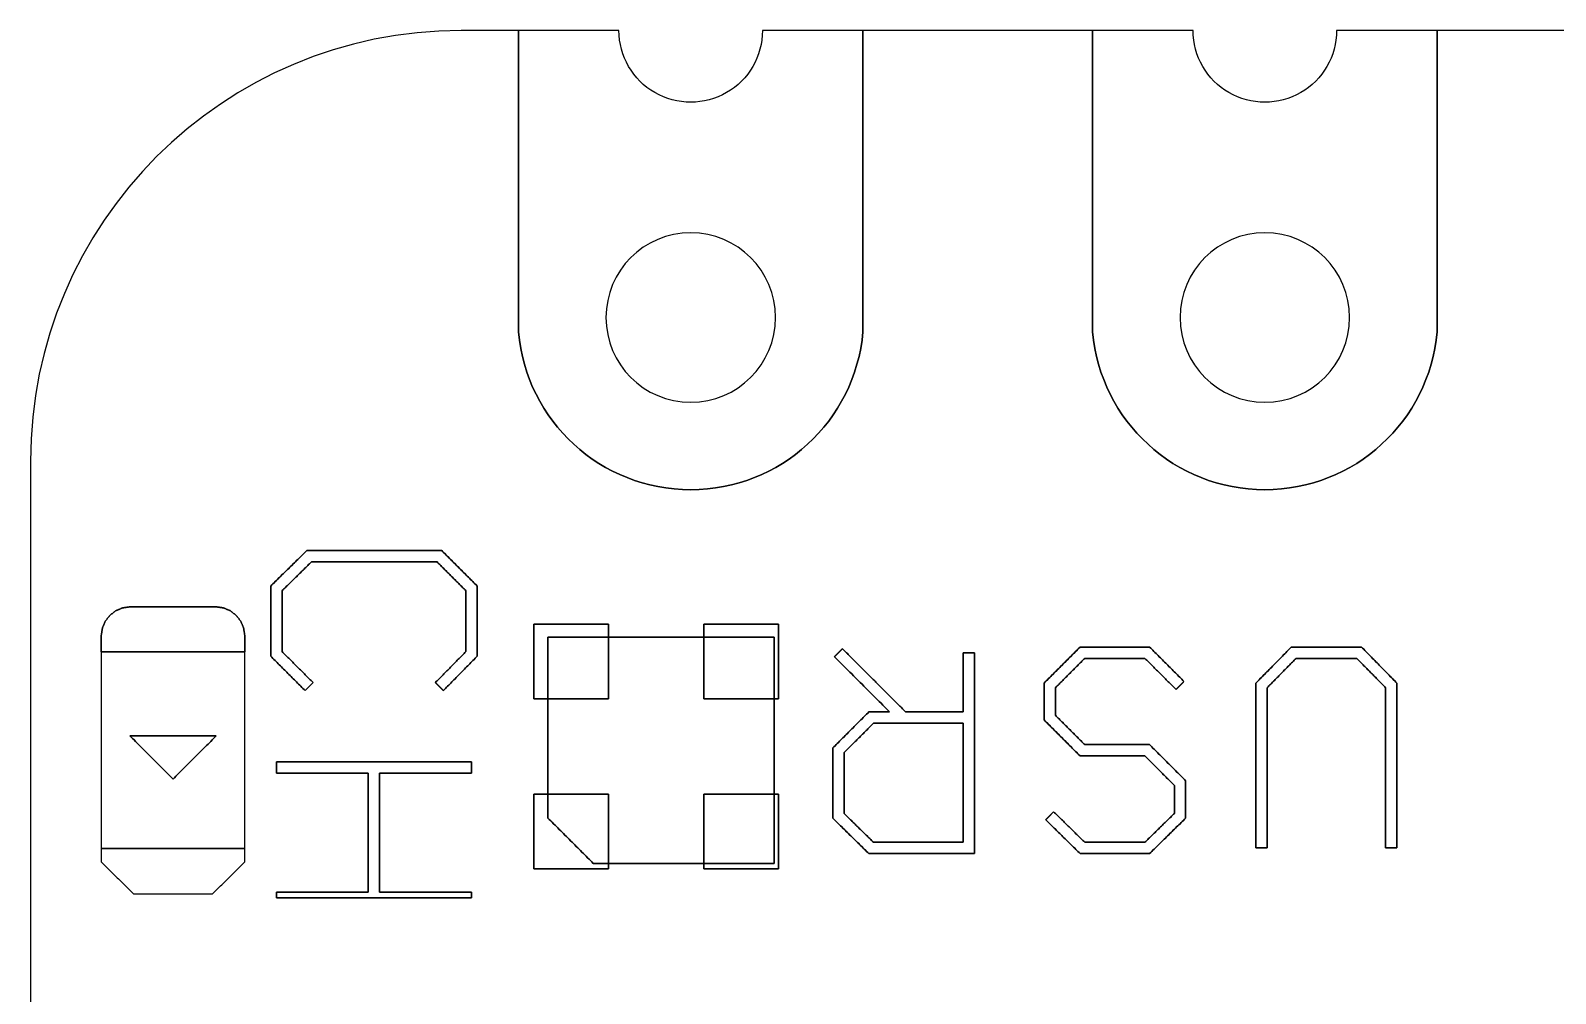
# Model space of a CAD drawing. Header units: millimetres. Extents: x -272 to 522, y -39 to 39.
# Drawn here: x 32.92 to 39.67, y 27.44 to 31.71 of the extents above; entities that cross this region are included whole.
import ezdxf

# ---------------------------------------------------------------- set-up
doc = ezdxf.new("R2010")
doc.units = ezdxf.units.MM
doc.layers.add('_BLOCK$XIAO-nRF52840', color=7, linetype='Continuous', true_color=0x000000)
doc.layers.add('PCB_item$miconboard', color=7, linetype='Continuous', true_color=0x000000)
doc.layers.get('PCB_item$miconboard').off()

# ---------------------------------------------------------------- blocks, each defined once
blk = doc.blocks.new('XIAO-nRF52840 v15')
at = {"layer": '_BLOCK$XIAO-nRF52840'}
for p, q in [((7.1957, -0.24, 1.5086), (7.1957, 0.99, 1.5086)), ((9.7357, -0.24, 1.5086), (9.7357, 0.99, 1.5086))]:
    blk.add_line(p, q, dxfattribs=at)
at = {"layer": '_BLOCK$XIAO-nRF52840', "extrusion": (0, -1, 0)}
for centre in [(6.8207, 1.5086, -0.99), (9.3607, 1.5086, -0.99), (6.8207, 1.5086, 0.24), (9.3607, 1.5086, 0.24)]:
    blk.add_circle(centre, 0.375, dxfattribs=at)
for centre, radius, start, end in [((6.8207, 1.5115, -1), 0.7649, 184.97911, 355.02089), ((6.8207, 2.7786, -0.99), 0.3175, 180, 0), ((9.3607, 1.5115, -1), 0.7649, 184.97911, 355.02089), ((9.3607, 2.7786, -0.99), 0.3175, 180, 0), ((6.8207, 1.5115, 0.25), 0.7649, 184.97911, 355.02089), ((6.8207, 2.7786, 0.24), 0.3175, 180, 0), ((9.3607, 1.5115, 0.25), 0.7649, 184.97911, 355.02089), ((9.3607, 2.7786, 0.24), 0.3175, 180, 0)]:
    blk.add_arc(centre, radius, start, end, dxfattribs=at)
at = {"layer": '_BLOCK$XIAO-nRF52840', "extrusion": (0, 1, 0)}
for centre, radius, start, end in [((-6.8207, 1.5115, 0.99), 0.7649, 184.97911, 355.02089), ((-9.3607, 1.5115, 0.99), 0.7649, 184.97911, 355.02089), ((-10.3766, 0.8736, 1), 1.905, 90.00133, 179.99867), ((-6.8207, 1.5115, -0.24), 0.7649, 184.97911, 355.02089), ((-9.3607, 1.5115, -0.24), 0.7649, 184.97911, 355.02089), ((-10.3766, 0.8736, -0.25), 1.905, 90.00133, 179.99867)]:
    blk.add_arc(centre, radius, start, end, dxfattribs=at)
at = {"layer": '_BLOCK$XIAO-nRF52840', "color": 35, "true_color": 0xaf7047}
for points in [[(9.9925, 1.3, 0.0942), (8.9917, 1.3, 0.0942)], [(8.9917, 1.3, 0.0942), (8.9917, 1, 0.0942)], [(8.9917, 1.3, 0.0942), (8.9917, 1.3, -0.9066)], [(8.9917, 1.3, -0.9066), (8.9917, 1, -0.9066)], [(8.9917, 1.3, -0.9066), (9.7918, 1.3, -0.9066)], [(9.7918, 1.3, -0.9066), (9.7918, 1, -0.9066)], [(9.7918, 1.3, -0.9066), (9.9925, 1.3, -0.7059)], [(9.9925, 1, 0.0942), (9.9925, 1.3, 0.0942)], [(9.9925, 1.3, -0.7059), (9.9925, 1, -0.7059)], [(9.9925, 1.3, -0.7059), (9.9925, 1.3, 0.0942)], [(8.9917, 1, 0.0942), (9.9925, 1, 0.0942)], [(8.9917, 1, -0.9066), (8.9917, 1, 0.0942)], [(9.7918, 1, -0.9066), (8.9917, 1, -0.9066)], [(9.9925, 1, -0.7059), (9.7918, 1, -0.9066)], [(9.9925, 1, 0.0942), (9.9925, 1, -0.7059)]]:
    blk.add_open_spline(points, degree=1, dxfattribs=at)
at = {"layer": '_BLOCK$XIAO-nRF52840'}
for points in [[(11.9686, 1.3, 0.0288), (11.3336, 1.3, 0.0288)], [(11.3336, 1.3, 0.0288), (11.3336, 1, 0.0288)], [(11.9686, 1.3, -0.8412), (11.3336, 1.3, -0.8412)], [(11.3336, 1.3, -0.8412), (11.3336, 1.3, 0.0288)], [(11.3336, 1.3, -0.8412), (11.3336, 1, -0.8412)], [(11.3336, 1.3, 0.0288), (11.3336, 1, 0.0288)], [(11.9686, 1.3, 0.0288), (11.3336, 1.3, 0.0288)], [(11.3336, 1, 0.1018), (11.3336, 1.3, 0.1018)], [(11.3336, 1.3, 0.1018), (11.3336, 1.3, 0.0288)], [(11.3387, 1.3, 0.1348), (11.3336, 1.3, 0.1018)], [(11.3336, 1.3, -0.8412), (11.9686, 1.3, -0.8412)], [(11.3336, 1, -0.8412), (11.3336, 1.3, -0.8412)], [(11.3336, 1.3, -0.899), (11.3336, 1.3, -0.8412)], [(11.3336, 1, -0.899), (11.3336, 1.3, -0.899)], [(11.4759, 1.3, -1.0412), (11.3336, 1.3, -0.899)], [(11.3514, 1.3, 0.1653), (11.3387, 1.3, 0.1348)], [(11.3387, 1.3, 0.1348), (11.3387, 1, 0.1348)], [(11.3514, 1, 0.1653), (11.3514, 1.3, 0.1653)], [(11.3717, 1.3, 0.1907), (11.3514, 1.3, 0.1653)], [(11.3971, 1.3, 0.211), (11.3717, 1.3, 0.1907)], [(11.3717, 1.3, 0.1907), (11.3717, 1, 0.1907)], [(11.4276, 1.3, 0.2237), (11.3971, 1.3, 0.211)], [(11.3971, 1.3, 0.211), (11.3971, 1, 0.211)], [(11.4606, 1.3, 0.2288), (11.4276, 1.3, 0.2237)], [(11.4276, 1.3, 0.2237), (11.4276, 1, 0.2237)], [(11.8416, 1.3, -0.3427), (11.4606, 1.3, -0.3427)], [(11.4606, 1.3, -0.3427), (11.6511, 1.3, -0.5332)], [(11.4606, 1.3, -0.3427), (11.4606, 1, -0.3427)], [(11.8416, 1.3, -0.3427), (11.4606, 1.3, -0.3427)], [(11.4606, 1.3, -0.3427), (11.4606, 1, -0.3427)], [(11.4606, 1.3, -0.3427), (11.6511, 1.3, -0.5332)], [(11.8416, 1.3, 0.2288), (11.4606, 1.3, 0.2288)], [(11.4606, 1.3, 0.2288), (11.4606, 1, 0.2288)], [(11.8264, 1.3, -1.0412), (11.4759, 1.3, -1.0412)], [(11.4759, 1, -1.0412), (11.4759, 1.3, -1.0412)], [(11.6511, 1.3, -0.5332), (11.8416, 1.3, -0.3427)], [(11.6511, 1.3, -0.5332), (11.6511, 1, -0.5332)], [(11.6511, 1.3, -0.5332), (11.8416, 1.3, -0.3427)], [(11.6511, 1, -0.5332), (11.6511, 1.3, -0.5332)], [(11.8264, 1, -1.0412), (11.8264, 1.3, -1.0412)], [(11.9686, 1.3, -0.899), (11.8264, 1.3, -1.0412)], [(11.8416, 1, -0.3427), (11.8416, 1.3, -0.3427)], [(11.8416, 1, -0.3427), (11.8416, 1.3, -0.3427)], [(11.8746, 1.3, 0.2237), (11.8416, 1.3, 0.2288)], [(11.8416, 1.3, 0.2288), (11.8416, 1, 0.2288)], [(11.9051, 1.3, 0.211), (11.8746, 1.3, 0.2237)], [(11.8746, 1.3, 0.2237), (11.8746, 1, 0.2237)], [(11.9305, 1.3, 0.1907), (11.9051, 1.3, 0.211)], [(11.9051, 1.3, 0.211), (11.9051, 1, 0.211)], [(11.9508, 1.3, 0.1653), (11.9305, 1.3, 0.1907)], [(11.9305, 1.3, 0.1907), (11.9305, 1, 0.1907)], [(11.9635, 1.3, 0.1348), (11.9508, 1.3, 0.1653)], [(11.9508, 1.3, 0.1653), (11.9508, 1, 0.1653)], [(11.9686, 1.3, 0.1018), (11.9635, 1.3, 0.1348)], [(11.9635, 1.3, 0.1348), (11.9635, 1, 0.1348)], [(11.9686, 1, 0.0288), (11.9686, 1.3, 0.0288)], [(11.9686, 1.3, 0.0288), (11.9686, 1.3, -0.8412)], [(11.9686, 1, -0.8412), (11.9686, 1.3, -0.8412)], [(11.9686, 1, 0.0288), (11.9686, 1.3, 0.0288)], [(11.9686, 1.3, 0.0288), (11.9686, 1.3, 0.1018)], [(11.9686, 1.3, 0.1018), (11.9686, 1, 0.1018)], [(11.9686, 1.3, -0.8412), (11.9686, 1, -0.8412)], [(11.9686, 1.3, -0.8412), (11.9686, 1.3, -0.899)], [(11.9686, 1, -0.899), (11.9686, 1.3, -0.899)], [(5.0427, 1, 2.7786), (6.0587, 1, 2.7786)], [(6.0587, 1, 2.7786), (6.0587, 1, 1.4451)], [(6.0587, 0.99, 1.4451), (6.0587, 1, 1.4451)], [(6.0587, 0.99, 2.7786), (6.0587, 1, 2.7786)], [(6.0587, 0.99, 1.4451), (6.0587, 0.99, 2.7786)], [(6.0587, 0.99, 2.7786), (6.5032, 0.99, 2.7786)], [(6.393, 1, 0.0506), (6.2362, 1, -0.109)], [(6.2362, 1, -0.109), (6.2362, 0.99, -0.109)], [(6.2362, 1, -0.109), (6.2362, 1, -0.838)], [(6.2362, 1, -0.838), (6.2362, 0.99, -0.838)], [(6.2362, 1, -0.838), (6.2862, 1, -0.838)], [(6.2362, 1, -0.109), (6.2362, 1, -0.838)], [(6.2362, 1, -0.838), (6.2862, 1, -0.838)], [(6.2362, 0.99, -0.838), (6.2362, 1, -0.838)], [(6.2362, 0.99, -0.109), (6.2362, 1, -0.109)], [(6.393, 1, 0.0506), (6.2362, 1, -0.109)], [(6.2362, 0.99, -0.109), (6.393, 0.99, 0.0506)], [(6.2362, 0.99, -0.838), (6.2362, 0.99, -0.109)], [(6.2862, 0.99, -0.838), (6.2362, 0.99, -0.838)], [(6.2862, 0.99, -0.838), (6.2362, 0.99, -0.838)], [(6.2362, 0.99, -0.838), (6.2362, 0.99, -0.109)], [(6.2362, 0.99, -0.109), (6.393, 0.99, 0.0506)], [(6.2862, 1, -0.838), (6.2862, 0.99, -0.838)], [(6.2862, 1, -0.838), (6.2862, 1, -0.1294)], [(6.2862, 1, -0.1294), (6.2862, 0.99, -0.1294)], [(6.2862, 1, -0.1294), (6.414, 1, 0.0006)], [(6.2862, 1, -0.838), (6.2862, 1, -0.1294)], [(6.2862, 1, -0.1294), (6.414, 1, 0.0006)], [(6.2862, 0.99, -0.1294), (6.2862, 1, -0.1294)], [(6.2862, 0.99, -0.838), (6.2862, 1, -0.838)], [(6.2862, 0.99, -0.1294), (6.2862, 0.99, -0.838)], [(6.414, 0.99, 0.0006), (6.2862, 0.99, -0.1294)], [(6.414, 0.99, 0.0006), (6.2862, 0.99, -0.1294)], [(6.2862, 0.99, -0.1294), (6.2862, 0.99, -0.838)], [(6.7035, 1, 0.0506), (6.393, 1, 0.0506)], [(6.393, 1, 0.0506), (6.393, 0.99, 0.0506)], [(6.7035, 1, 0.0506), (6.393, 1, 0.0506)], [(6.393, 0.99, 0.0506), (6.393, 1, 0.0506)], [(6.393, 0.99, 0.0506), (6.7035, 0.99, 0.0506)], [(6.393, 0.99, 0.0506), (6.7035, 0.99, 0.0506)], [(6.414, 1, 0.0006), (6.414, 0.99, 0.0006)], [(6.414, 1, 0.0006), (6.6826, 1, 0.0006)], [(6.414, 1, 0.0006), (6.6826, 1, 0.0006)], [(6.414, 0.99, 0.0006), (6.414, 1, 0.0006)], [(6.6826, 0.99, 0.0006), (6.414, 0.99, 0.0006)], [(6.6826, 0.99, 0.0006), (6.414, 0.99, 0.0006)], [(6.5032, -0.24, 2.7786), (6.5032, 0.99, 2.7786)], [(6.6826, 1, 0.0006), (6.6826, 0.99, 0.0006)], [(6.6826, 1, 0.0006), (6.8103, 1, -0.1294)], [(6.6826, 1, 0.0006), (6.8103, 1, -0.1294)], [(6.6826, 0.99, 0.0006), (6.6826, 1, 0.0006)], [(6.8103, 0.99, -0.1294), (6.6826, 0.99, 0.0006)], [(6.8103, 0.99, -0.1294), (6.6826, 0.99, 0.0006)], [(6.8603, 1, -0.109), (6.7035, 1, 0.0506)], [(6.7035, 1, 0.0506), (6.7035, 0.99, 0.0506)], [(6.7035, 0.99, 0.0506), (6.7035, 1, 0.0506)], [(6.8603, 1, -0.109), (6.7035, 1, 0.0506)], [(6.7035, 0.99, 0.0506), (6.8603, 0.99, -0.109)], [(6.7035, 0.99, 0.0506), (6.8603, 0.99, -0.109)], [(6.8103, 1, -0.1294), (6.8103, 0.99, -0.1294)], [(6.8103, 1, -0.1294), (6.8103, 1, -0.838)], [(6.8103, 1, -0.838), (6.8103, 0.99, -0.838)], [(6.8103, 1, -0.838), (6.8603, 1, -0.838)], [(6.8103, 1, -0.1294), (6.8103, 1, -0.838)], [(6.8103, 1, -0.838), (6.8603, 1, -0.838)], [(6.8103, 0.99, -0.1294), (6.8103, 1, -0.1294)], [(6.8103, 1, -0.838), (6.8103, 0.99, -0.838)], [(6.8103, 0.99, -0.838), (6.8103, 0.99, -0.1294)], [(6.8603, 0.99, -0.838), (6.8103, 0.99, -0.838)], [(6.8103, 0.99, -0.838), (6.8103, 0.99, -0.1294)], [(6.8603, 0.99, -0.838), (6.8103, 0.99, -0.838)], [(6.8603, 0.99, -0.838), (6.8603, 1, -0.838)], [(6.8603, 1, -0.838), (6.8603, 1, -0.109)], [(6.8603, 1, -0.109), (6.8603, 0.99, -0.109)], [(6.8603, 1, -0.838), (6.8603, 1, -0.109)], [(6.8603, 0.99, -0.109), (6.8603, 1, -0.109)], [(6.8603, 0.99, -0.838), (6.8603, 1, -0.838)], [(6.8603, 0.99, -0.109), (6.8603, 0.99, -0.838)], [(6.8603, 0.99, -0.109), (6.8603, 0.99, -0.838)], [(7.1382, 0.99, 2.7786), (7.5827, 0.99, 2.7786)], [(7.1382, 0.99, 2.7786), (7.1382, -0.24, 2.7786)], [(7.3304, 1, -0.3812), (7.171, 1, -0.5406)], [(7.171, 1, -0.5406), (7.171, 0.99, -0.5406)], [(7.171, 1, -0.5406), (7.171, 1, -0.7063)], [(7.171, 1, -0.7063), (7.171, 0.99, -0.7063)], [(7.171, 1, -0.7063), (7.3305, 1, -0.863)], [(7.171, 1, -0.5406), (7.171, 1, -0.7063)], [(7.171, 1, -0.7063), (7.3305, 1, -0.863)], [(7.171, 0.99, -0.7063), (7.171, 1, -0.7063)], [(7.171, 0.99, -0.5406), (7.171, 1, -0.5406)], [(7.3304, 1, -0.3812), (7.171, 1, -0.5406)], [(7.171, 0.99, -0.5406), (7.3304, 0.99, -0.3812)], [(7.171, 0.99, -0.7063), (7.171, 0.99, -0.5406)], [(7.3305, 0.99, -0.863), (7.171, 0.99, -0.7063)], [(7.3305, 0.99, -0.863), (7.171, 0.99, -0.7063)], [(7.171, 0.99, -0.7063), (7.171, 0.99, -0.5406)], [(7.171, 0.99, -0.5406), (7.3304, 0.99, -0.3812)], [(7.3304, 1, 0.0506), (7.1783, 1, -0.1015)], [(7.1783, 1, -0.1015), (7.1783, 0.99, -0.1015)], [(7.1783, 1, -0.1015), (7.2136, 1, -0.1369)], [(7.1783, 1, -0.1015), (7.2136, 1, -0.1369)], [(7.1783, 0.99, -0.1015), (7.1783, 1, -0.1015)], [(7.3304, 1, 0.0506), (7.1783, 1, -0.1015)], [(7.1783, 0.99, -0.1015), (7.3304, 0.99, 0.0506)], [(7.2136, 0.99, -0.1369), (7.1783, 0.99, -0.1015)], [(7.2136, 0.99, -0.1369), (7.1783, 0.99, -0.1015)], [(7.1783, 0.99, -0.1015), (7.3304, 0.99, 0.0506)], [(7.2136, 1, -0.1369), (7.2136, 0.99, -0.1369)], [(7.2136, 1, -0.1369), (7.3511, 1, 0.0006)], [(7.2136, 1, -0.1369), (7.3511, 1, 0.0006)], [(7.2136, 0.99, -0.1369), (7.2136, 1, -0.1369)], [(7.3511, 0.99, 0.0006), (7.2136, 0.99, -0.1369)], [(7.3511, 0.99, 0.0006), (7.2136, 0.99, -0.1369)], [(7.351, 1, -0.813), (7.221, 1, -0.6853)], [(7.221, 1, -0.6853), (7.221, 0.99, -0.6853)], [(7.221, 1, -0.6853), (7.221, 1, -0.5613)], [(7.221, 1, -0.5613), (7.221, 0.99, -0.5613)], [(7.221, 1, -0.5613), (7.3511, 1, -0.4312)], [(7.221, 1, -0.6853), (7.221, 1, -0.5613)], [(7.221, 1, -0.5613), (7.3511, 1, -0.4312)], [(7.221, 0.99, -0.5613), (7.221, 1, -0.5613)], [(7.221, 0.99, -0.6853), (7.221, 1, -0.6853)], [(7.351, 1, -0.813), (7.221, 1, -0.6853)], [(7.221, 0.99, -0.6853), (7.351, 0.99, -0.813)], [(7.221, 0.99, -0.5613), (7.221, 0.99, -0.6853)], [(7.3511, 0.99, -0.4312), (7.221, 0.99, -0.5613)], [(7.3511, 0.99, -0.4312), (7.221, 0.99, -0.5613)], [(7.221, 0.99, -0.5613), (7.221, 0.99, -0.6853)], [(7.221, 0.99, -0.6853), (7.351, 0.99, -0.813)], [(7.3304, 0.99, 0.0506), (7.3304, 1, 0.0506)], [(7.6174, 1, -0.3812), (7.3304, 1, -0.3812)], [(7.3304, 1, -0.3812), (7.3304, 0.99, -0.3812)], [(7.6381, 1, 0.0506), (7.3304, 1, 0.0506)], [(7.6381, 1, 0.0506), (7.3304, 1, 0.0506)], [(7.6174, 1, -0.3812), (7.3304, 1, -0.3812)], [(7.3304, 0.99, -0.3812), (7.3304, 1, -0.3812)], [(7.3304, 0.99, 0.0506), (7.3304, 1, 0.0506)], [(7.3304, 0.99, -0.3812), (7.6174, 0.99, -0.3812)], [(7.3304, 0.99, 0.0506), (7.6381, 0.99, 0.0506)], [(7.3304, 0.99, -0.3812), (7.6174, 0.99, -0.3812)], [(7.3304, 0.99, 0.0506), (7.6381, 0.99, 0.0506)], [(7.3305, 1, -0.863), (7.3305, 0.99, -0.863)], [(7.3305, 1, -0.863), (7.638, 1, -0.863)], [(7.3305, 1, -0.863), (7.638, 1, -0.863)], [(7.3305, 0.99, -0.863), (7.3305, 1, -0.863)], [(7.638, 0.99, -0.863), (7.3305, 0.99, -0.863)], [(7.638, 0.99, -0.863), (7.3305, 0.99, -0.863)], [(7.6175, 1, -0.813), (7.351, 1, -0.813)], [(7.351, 1, -0.813), (7.351, 0.99, -0.813)], [(7.6175, 1, -0.813), (7.351, 1, -0.813)], [(7.351, 0.99, -0.813), (7.351, 1, -0.813)], [(7.351, 0.99, -0.813), (7.6175, 0.99, -0.813)], [(7.351, 0.99, -0.813), (7.6175, 0.99, -0.813)], [(7.3511, 1, 0.0006), (7.3511, 0.99, 0.0006)], [(7.3511, 1, 0.0006), (7.6174, 1, 0.0006)], [(7.3511, 1, -0.4312), (7.3511, 0.99, -0.4312)], [(7.3511, 1, -0.4312), (7.6381, 1, -0.4312)], [(7.3511, 1, 0.0006), (7.6174, 1, 0.0006)], [(7.3511, 1, -0.4312), (7.6381, 1, -0.4312)], [(7.3511, 0.99, -0.4312), (7.3511, 1, -0.4312)], [(7.3511, 0.99, 0.0006), (7.3511, 1, 0.0006)], [(7.6174, 0.99, 0.0006), (7.3511, 0.99, 0.0006)], [(7.6381, 0.99, -0.4312), (7.3511, 0.99, -0.4312)], [(7.6381, 0.99, -0.4312), (7.3511, 0.99, -0.4312)], [(7.6174, 0.99, 0.0006), (7.3511, 0.99, 0.0006)], [(7.5827, 1, 1.4451), (7.5827, 1, 2.7786)], [(7.5827, 1, 2.7786), (8.5987, 1, 2.7786)], [(7.5827, 1, 1.4451), (7.5827, 0.99, 1.4451)], [(7.5827, 1, 2.7786), (7.5827, 0.99, 2.7786)], [(7.5827, 0.99, 2.7786), (7.5827, 0.99, 1.4451)], [(7.6174, 1, 0.0006), (7.6174, 0.99, 0.0006)], [(7.6174, 1, 0.0006), (7.7475, 1, -0.1295)], [(7.7475, 1, -0.2511), (7.6174, 1, -0.3812)], [(7.6174, 1, -0.3812), (7.6174, 0.99, -0.3812)], [(7.6174, 0.99, -0.3812), (7.6174, 1, -0.3812)], [(7.7475, 1, -0.2511), (7.6174, 1, -0.3812)], [(7.6174, 1, 0.0006), (7.7475, 1, -0.1295)], [(7.6174, 0.99, 0.0006), (7.6174, 1, 0.0006)], [(7.7475, 0.99, -0.1295), (7.6174, 0.99, 0.0006)], [(7.6174, 0.99, -0.3812), (7.7475, 0.99, -0.2511)], [(7.6174, 0.99, -0.3812), (7.7475, 0.99, -0.2511)], [(7.7475, 0.99, -0.1295), (7.6174, 0.99, 0.0006)], [(7.755, 1, -0.6779), (7.6175, 1, -0.813)], [(7.6175, 1, -0.813), (7.6175, 0.99, -0.813)], [(7.6175, 0.99, -0.813), (7.6175, 1, -0.813)], [(7.755, 1, -0.6779), (7.6175, 1, -0.813)], [(7.6175, 0.99, -0.813), (7.755, 0.99, -0.6779)], [(7.6175, 0.99, -0.813), (7.755, 0.99, -0.6779)], [(7.638, 1, -0.863), (7.638, 0.99, -0.863)], [(7.638, 1, -0.863), (7.7901, 1, -0.7136)], [(7.638, 1, -0.863), (7.7901, 1, -0.7136)], [(7.638, 0.99, -0.863), (7.638, 1, -0.863)], [(7.7901, 0.99, -0.7136), (7.638, 0.99, -0.863)], [(7.7901, 0.99, -0.7136), (7.638, 0.99, -0.863)], [(7.6381, 1, -0.4312), (7.6381, 0.99, -0.4312)], [(7.6381, 1, -0.4312), (7.7975, 1, -0.2718)], [(7.7975, 1, -0.1088), (7.6381, 1, 0.0506)], [(7.6381, 1, 0.0506), (7.6381, 0.99, 0.0506)], [(7.7975, 1, -0.1088), (7.6381, 1, 0.0506)], [(7.6381, 1, 0.0506), (7.6381, 0.99, 0.0506)], [(7.6381, 1, -0.4312), (7.7975, 1, -0.2718)], [(7.6381, 0.99, -0.4312), (7.6381, 1, -0.4312)], [(7.7975, 0.99, -0.2718), (7.6381, 0.99, -0.4312)], [(7.6381, 0.99, 0.0506), (7.7975, 0.99, -0.1088)], [(7.6381, 0.99, 0.0506), (7.7975, 0.99, -0.1088)], [(7.7975, 0.99, -0.2718), (7.6381, 0.99, -0.4312)], [(7.7475, 1, -0.1295), (7.7475, 0.99, -0.1295)], [(7.7475, 1, -0.1295), (7.7475, 1, -0.2511)], [(7.7475, 1, -0.2511), (7.7475, 0.99, -0.2511)], [(7.7475, 1, -0.1295), (7.7475, 1, -0.2511)], [(7.7475, 0.99, -0.2511), (7.7475, 1, -0.2511)], [(7.7475, 0.99, -0.1295), (7.7475, 1, -0.1295)], [(7.7475, 0.99, -0.2511), (7.7475, 0.99, -0.1295)], [(7.7475, 0.99, -0.2511), (7.7475, 0.99, -0.1295)], [(7.7901, 1, -0.7136), (7.755, 1, -0.6779)], [(7.755, 1, -0.6779), (7.755, 0.99, -0.6779)], [(7.755, 0.99, -0.6779), (7.755, 1, -0.6779)], [(7.7901, 1, -0.7136), (7.755, 1, -0.6779)], [(7.755, 0.99, -0.6779), (7.7901, 0.99, -0.7136)], [(7.755, 0.99, -0.6779), (7.7901, 0.99, -0.7136)], [(7.7901, 1, -0.7136), (7.7901, 0.99, -0.7136)], [(7.7901, 0.99, -0.7136), (7.7901, 1, -0.7136)], [(7.7975, 1, -0.2718), (7.7975, 0.99, -0.2718)], [(7.7975, 1, -0.2718), (7.7975, 1, -0.1088)], [(7.7975, 1, -0.1088), (7.7975, 0.99, -0.1088)], [(7.7975, 1, -0.2718), (7.7975, 1, -0.1088)], [(7.7975, 0.99, -0.1088), (7.7975, 1, -0.1088)], [(7.7975, 0.99, -0.2718), (7.7975, 1, -0.2718)], [(7.7975, 0.99, -0.1088), (7.7975, 0.99, -0.2718)], [(7.7975, 0.99, -0.1088), (7.7975, 0.99, -0.2718)], [(8.1057, 0.99, 0.0256), (8.1057, 1, 0.0256)], [(8.1057, 1, 0.0256), (8.1057, 1, -0.863)], [(8.1057, 1, -0.863), (8.1057, 0.99, -0.863)], [(8.1057, 1, -0.863), (8.5727, 1, -0.863)], [(8.1557, 1, 0.0256), (8.1057, 1, 0.0256)], [(8.1557, 1, 0.0256), (8.1057, 1, 0.0256)], [(8.1057, 1, 0.0256), (8.1057, 1, -0.863)], [(8.1057, 1, -0.863), (8.5727, 1, -0.863)], [(8.1057, 0.99, -0.863), (8.1057, 1, -0.863)], [(8.1057, 0.99, 0.0256), (8.1057, 1, 0.0256)], [(8.1057, 0.99, -0.863), (8.1057, 0.99, 0.0256)], [(8.5727, 0.99, -0.863), (8.1057, 0.99, -0.863)], [(8.1057, 0.99, 0.0256), (8.1557, 0.99, 0.0256)], [(8.5727, 0.99, -0.863), (8.1057, 0.99, -0.863)], [(8.1057, 0.99, -0.863), (8.1057, 0.99, 0.0256)], [(8.1057, 0.99, 0.0256), (8.1557, 0.99, 0.0256)], [(8.5523, 1, -0.813), (8.1557, 1, -0.813)], [(8.1557, 1, -0.813), (8.1557, 0.99, -0.813)], [(8.1557, 1, -0.813), (8.1557, 1, -0.2864)], [(8.1557, 1, -0.2864), (8.1557, 0.99, -0.2864)], [(8.1557, 1, -0.2864), (8.5521, 1, -0.2864)], [(8.4099, 1, -0.2364), (8.1557, 1, -0.2364)], [(8.1557, 1, -0.2364), (8.1557, 0.99, -0.2364)], [(8.1557, 1, -0.2364), (8.1557, 1, 0.0256)], [(8.1557, 1, 0.0256), (8.1557, 0.99, 0.0256)], [(8.1557, 1, -0.2364), (8.1557, 1, 0.0256)], [(8.4099, 1, -0.2364), (8.1557, 1, -0.2364)], [(8.1557, 1, -0.813), (8.1557, 1, -0.2864)], [(8.1557, 0.99, -0.813), (8.1557, 1, -0.813)], [(8.1557, 1, -0.2864), (8.1557, 0.99, -0.2864)], [(8.5523, 1, -0.813), (8.1557, 1, -0.813)], [(8.1557, 1, -0.2864), (8.5521, 1, -0.2864)], [(8.1557, 0.99, -0.2364), (8.1557, 1, -0.2364)], [(8.1557, 1, 0.0256), (8.1557, 0.99, 0.0256)], [(8.1557, 0.99, -0.813), (8.5523, 0.99, -0.813)], [(8.1557, 0.99, -0.2864), (8.1557, 0.99, -0.813)], [(8.5521, 0.99, -0.2864), (8.1557, 0.99, -0.2864)], [(8.1557, 0.99, -0.2364), (8.4099, 0.99, -0.2364)], [(8.1557, 0.99, 0.0256), (8.1557, 0.99, -0.2364)], [(8.1557, 0.99, -0.2864), (8.1557, 0.99, -0.813)], [(8.1557, 0.99, -0.813), (8.5523, 0.99, -0.813)], [(8.5521, 0.99, -0.2864), (8.1557, 0.99, -0.2864)], [(8.1557, 0.99, 0.0256), (8.1557, 0.99, -0.2364)], [(8.1557, 0.99, -0.2364), (8.4099, 0.99, -0.2364)], [(8.6896, 1, 0.0433), (8.4099, 1, -0.2364)], [(8.4099, 1, -0.2364), (8.4099, 0.99, -0.2364)], [(8.4099, 0.99, -0.2364), (8.4099, 1, -0.2364)], [(8.6896, 1, 0.0433), (8.4099, 1, -0.2364)], [(8.4099, 0.99, -0.2364), (8.6896, 0.99, 0.0433)], [(8.4099, 0.99, -0.2364), (8.6896, 0.99, 0.0433)], [(8.5728, 1, -0.2364), (8.4806, 1, -0.2364)], [(8.4806, 1, -0.2364), (8.4806, 0.99, -0.2364)], [(8.4806, 1, -0.2364), (8.7249, 1, 0.0079)], [(8.5728, 1, -0.2364), (8.4806, 1, -0.2364)], [(8.4806, 1, -0.2364), (8.7249, 1, 0.0079)], [(8.4806, 0.99, -0.2364), (8.4806, 1, -0.2364)], [(8.4806, 0.99, -0.2364), (8.5728, 0.99, -0.2364)], [(8.7249, 0.99, 0.0079), (8.4806, 0.99, -0.2364)], [(8.7249, 0.99, 0.0079), (8.4806, 0.99, -0.2364)], [(8.4806, 0.99, -0.2364), (8.5728, 0.99, -0.2364)], [(8.5521, 0.99, -0.2864), (8.5521, 1, -0.2864)], [(8.5521, 1, -0.2864), (8.6823, 1, -0.4166)], [(8.5521, 1, -0.2864), (8.6823, 1, -0.4166)], [(8.5521, 0.99, -0.2864), (8.5521, 1, -0.2864)], [(8.6823, 0.99, -0.4166), (8.5521, 0.99, -0.2864)], [(8.6823, 0.99, -0.4166), (8.5521, 0.99, -0.2864)], [(8.6823, 1, -0.6853), (8.5523, 1, -0.813)], [(8.5523, 1, -0.813), (8.5523, 0.99, -0.813)], [(8.5523, 0.99, -0.813), (8.5523, 1, -0.813)], [(8.6823, 1, -0.6853), (8.5523, 1, -0.813)], [(8.5523, 0.99, -0.813), (8.6823, 0.99, -0.6853)], [(8.5523, 0.99, -0.813), (8.6823, 0.99, -0.6853)], [(8.5727, 1, -0.863), (8.5727, 0.99, -0.863)], [(8.5727, 1, -0.863), (8.7323, 1, -0.7063)], [(8.5727, 1, -0.863), (8.7323, 1, -0.7063)], [(8.5727, 0.99, -0.863), (8.5727, 1, -0.863)], [(8.7323, 0.99, -0.7063), (8.5727, 0.99, -0.863)], [(8.7323, 0.99, -0.7063), (8.5727, 0.99, -0.863)], [(8.7323, 1, -0.3959), (8.5728, 1, -0.2364)], [(8.5728, 1, -0.2364), (8.5728, 0.99, -0.2364)], [(8.5728, 0.99, -0.2364), (8.5728, 1, -0.2364)], [(8.7323, 1, -0.3959), (8.5728, 1, -0.2364)], [(8.5728, 0.99, -0.2364), (8.7323, 0.99, -0.3959)], [(8.5728, 0.99, -0.2364), (8.7323, 0.99, -0.3959)], [(8.5987, 1, 2.7786), (8.5987, 1, 1.4451)], [(8.5987, 0.99, 1.4451), (8.5987, 1, 1.4451)], [(8.5987, 0.99, 2.7786), (8.5987, 1, 2.7786)], [(8.5987, 0.99, 1.4451), (8.5987, 0.99, 2.7786)], [(8.5987, 0.99, 2.7786), (9.0432, 0.99, 2.7786)], [(8.6823, 1, -0.4166), (8.6823, 0.99, -0.4166)], [(8.6823, 1, -0.4166), (8.6823, 1, -0.6853)], [(8.6823, 1, -0.6853), (8.6823, 0.99, -0.6853)], [(8.6823, 0.99, -0.6853), (8.6823, 1, -0.6853)], [(8.6823, 1, -0.4166), (8.6823, 1, -0.6853)], [(8.6823, 0.99, -0.4166), (8.6823, 1, -0.4166)], [(8.6823, 0.99, -0.6853), (8.6823, 0.99, -0.4166)], [(8.6823, 0.99, -0.6853), (8.6823, 0.99, -0.4166)], [(8.7249, 1, 0.0079), (8.6896, 1, 0.0433)], [(8.6896, 1, 0.0433), (8.6896, 0.99, 0.0433)], [(8.6896, 0.99, 0.0433), (8.6896, 1, 0.0433)], [(8.7249, 1, 0.0079), (8.6896, 1, 0.0433)], [(8.6896, 0.99, 0.0433), (8.7249, 0.99, 0.0079)], [(8.6896, 0.99, 0.0433), (8.7249, 0.99, 0.0079)], [(8.7249, 1, 0.0079), (8.7249, 0.99, 0.0079)], [(8.7249, 0.99, 0.0079), (8.7249, 1, 0.0079)], [(8.7323, 1, -0.7063), (8.7323, 0.99, -0.7063)], [(8.7323, 1, -0.7063), (8.7323, 1, -0.3959)], [(8.7323, 1, -0.3959), (8.7323, 0.99, -0.3959)], [(8.7323, 1, -0.7063), (8.7323, 1, -0.3959)], [(8.7323, 0.99, -0.3959), (8.7323, 1, -0.3959)], [(8.7323, 0.99, -0.7063), (8.7323, 1, -0.7063)], [(8.7323, 0.99, -0.3959), (8.7323, 0.99, -0.7063)], [(8.7323, 0.99, -0.3959), (8.7323, 0.99, -0.7063)], [(9.3023, 1, -0.6007), (8.9721, 1, -0.6007)], [(8.9721, 1, -0.6007), (8.9721, 0.99, -0.6007)], [(8.9721, 1, -0.6007), (8.9721, 1, -0.9309)], [(8.9721, 1, -0.9309), (8.9721, 0.99, -0.9309)], [(8.9721, 1, -0.9309), (9.3023, 1, -0.9309)], [(9.3023, 1, 0.1512), (8.9721, 1, 0.1512)], [(8.9721, 1, 0.1512), (8.9721, 0.99, 0.1512)], [(8.9721, 1, 0.1512), (8.9721, 1, -0.179)], [(8.9721, 1, -0.179), (8.9721, 0.99, -0.179)], [(8.9721, 1, -0.179), (9.3023, 1, -0.179)], [(8.9721, 1, 0.1512), (8.9721, 1, -0.179)], [(8.9721, 0.99, 0.1512), (8.9721, 1, 0.1512)], [(8.9721, 1, -0.179), (8.9721, 0.99, -0.179)], [(9.3023, 1, 0.1512), (8.9721, 1, 0.1512)], [(8.9721, 1, -0.179), (9.3023, 1, -0.179)], [(8.9721, 1, -0.6007), (8.9721, 1, -0.9309)], [(8.9721, 0.99, -0.6007), (8.9721, 1, -0.6007)], [(8.9721, 1, -0.9309), (8.9721, 0.99, -0.9309)], [(9.3023, 1, -0.6007), (8.9721, 1, -0.6007)], [(8.9721, 1, -0.9309), (9.3023, 1, -0.9309)], [(8.9721, 0.99, -0.6007), (9.3023, 0.99, -0.6007)], [(8.9721, 0.99, -0.9309), (8.9721, 0.99, -0.6007)], [(9.3023, 0.99, -0.9309), (8.9721, 0.99, -0.9309)], [(8.9721, 0.99, 0.1512), (9.3023, 0.99, 0.1512)], [(8.9721, 0.99, -0.179), (8.9721, 0.99, 0.1512)], [(9.3023, 0.99, -0.179), (8.9721, 0.99, -0.179)], [(8.9721, 0.99, -0.179), (8.9721, 0.99, 0.1512)], [(8.9721, 0.99, 0.1512), (9.3023, 0.99, 0.1512)], [(9.3023, 0.99, -0.179), (8.9721, 0.99, -0.179)], [(8.9721, 0.99, -0.9309), (8.9721, 0.99, -0.6007)], [(8.9721, 0.99, -0.6007), (9.3023, 0.99, -0.6007)], [(9.3023, 0.99, -0.9309), (8.9721, 0.99, -0.9309)], [(9.0432, -0.24, 2.7786), (9.0432, 0.99, 2.7786)], [(9.3023, 0.99, -0.9309), (9.3023, 1, -0.9309)], [(9.3023, 1, -0.9309), (9.3023, 1, -0.6007)], [(9.3023, 1, -0.6007), (9.3023, 0.99, -0.6007)], [(9.3023, 0.99, -0.179), (9.3023, 1, -0.179)], [(9.3023, 1, -0.179), (9.3023, 1, 0.1512)], [(9.3023, 1, 0.1512), (9.3023, 0.99, 0.1512)], [(9.3023, 0.99, 0.1512), (9.3023, 1, 0.1512)], [(9.3023, 1, -0.179), (9.3023, 1, 0.1512)], [(9.3023, 0.99, -0.179), (9.3023, 1, -0.179)], [(9.3023, 0.99, -0.6007), (9.3023, 1, -0.6007)], [(9.3023, 1, -0.9309), (9.3023, 1, -0.6007)], [(9.3023, 0.99, -0.9309), (9.3023, 1, -0.9309)], [(9.3023, 0.99, -0.6007), (9.3023, 0.99, -0.9309)], [(9.3023, 0.99, 0.1512), (9.3023, 0.99, -0.179)], [(9.3023, 0.99, 0.1512), (9.3023, 0.99, -0.179)], [(9.3023, 0.99, -0.6007), (9.3023, 0.99, -0.9309)], [(9.6782, 0.99, 2.7786), (10.1227, 0.99, 2.7786)], [(9.6782, 0.99, 2.7786), (9.6782, -0.24, 2.7786)], [(10.0542, 1, 0.1512), (9.724, 1, 0.1512)], [(9.724, 1, 0.1512), (9.724, 0.99, 0.1512)], [(9.724, 1, 0.1512), (9.724, 1, -0.179)], [(9.724, 1, -0.179), (9.724, 0.99, -0.179)], [(9.724, 1, -0.179), (10.0542, 1, -0.179)], [(9.724, 0.99, -0.9309), (9.724, 1, -0.9309)], [(9.724, 1, -0.9309), (10.0542, 1, -0.9309)], [(10.0542, 1, -0.6007), (9.724, 1, -0.6007)], [(9.724, 1, -0.6007), (9.724, 0.99, -0.6007)], [(9.724, 1, -0.6007), (9.724, 1, -0.9309)], [(10.0542, 1, -0.6007), (9.724, 1, -0.6007)], [(9.724, 1, -0.6007), (9.724, 0.99, -0.6007)], [(9.724, 1, -0.9309), (10.0542, 1, -0.9309)], [(9.724, 0.99, -0.9309), (9.724, 1, -0.9309)], [(9.724, 1, -0.6007), (9.724, 1, -0.9309)], [(9.724, 1, 0.1512), (9.724, 1, -0.179)], [(9.724, 0.99, 0.1512), (9.724, 1, 0.1512)], [(9.724, 1, -0.179), (9.724, 0.99, -0.179)], [(10.0542, 1, 0.1512), (9.724, 1, 0.1512)], [(9.724, 1, -0.179), (10.0542, 1, -0.179)], [(9.724, 0.99, 0.1512), (10.0542, 0.99, 0.1512)], [(9.724, 0.99, -0.179), (9.724, 0.99, 0.1512)], [(10.0542, 0.99, -0.179), (9.724, 0.99, -0.179)], [(10.0542, 0.99, -0.9309), (9.724, 0.99, -0.9309)], [(9.724, 0.99, -0.6007), (10.0542, 0.99, -0.6007)], [(9.724, 0.99, -0.9309), (9.724, 0.99, -0.6007)], [(9.724, 0.99, -0.6007), (10.0542, 0.99, -0.6007)], [(10.0542, 0.99, -0.9309), (9.724, 0.99, -0.9309)], [(9.724, 0.99, -0.9309), (9.724, 0.99, -0.6007)], [(9.724, 0.99, -0.179), (9.724, 0.99, 0.1512)], [(9.724, 0.99, 0.1512), (10.0542, 0.99, 0.1512)], [(10.0542, 0.99, -0.179), (9.724, 0.99, -0.179)], [(10.0542, 0.99, -0.179), (10.0542, 1, -0.179)], [(10.0542, 1, -0.179), (10.0542, 1, 0.1512)], [(10.0542, 1, 0.1512), (10.0542, 0.99, 0.1512)], [(10.0542, 1, -0.9309), (10.0542, 0.99, -0.9309)], [(10.0542, 1, -0.9309), (10.0542, 1, -0.6007)], [(10.0542, 1, -0.6007), (10.0542, 0.99, -0.6007)], [(10.0542, 0.99, -0.6007), (10.0542, 1, -0.6007)], [(10.0542, 1, -0.9309), (10.0542, 1, -0.6007)], [(10.0542, 0.99, -0.9309), (10.0542, 1, -0.9309)], [(10.0542, 0.99, 0.1512), (10.0542, 1, 0.1512)], [(10.0542, 1, -0.179), (10.0542, 1, 0.1512)], [(10.0542, 0.99, -0.179), (10.0542, 1, -0.179)], [(10.0542, 0.99, 0.1512), (10.0542, 0.99, -0.179)], [(10.0542, 0.99, -0.6007), (10.0542, 0.99, -0.9309)], [(10.0542, 0.99, -0.6007), (10.0542, 0.99, -0.9309)], [(10.0542, 0.99, 0.1512), (10.0542, 0.99, -0.179)], [(10.1227, 1, 1.4451), (10.1227, 1, 2.7786)], [(10.1227, 1, 2.7786), (10.3767, 1, 2.7786)], [(10.1227, 0.99, 1.4451), (10.1227, 1, 1.4451)], [(10.1227, 1, 2.7786), (10.1227, 0.99, 2.7786)], [(10.1227, 0.99, 2.7786), (10.1227, 0.99, 1.4451)], [(10.4622, 1, 0.4773), (10.3053, 1, 0.3204)], [(10.3053, 1, 0.3204), (10.3053, 0.99, 0.3204)], [(10.3053, 1, 0.3204), (10.3053, 1, 0.0103)], [(10.3053, 1, 0.0103), (10.3053, 0.99, 0.0103)], [(10.3053, 1, 0.0103), (10.4547, 1, -0.1418)], [(10.3053, 1, 0.3204), (10.3053, 1, 0.0103)], [(10.3053, 1, 0.0103), (10.4547, 1, -0.1418)], [(10.3053, 0.99, 0.0103), (10.3053, 1, 0.0103)], [(10.3053, 0.99, 0.3204), (10.3053, 1, 0.3204)], [(10.4622, 1, 0.4773), (10.3053, 1, 0.3204)], [(10.3053, 0.99, 0.3204), (10.4622, 0.99, 0.4773)], [(10.3053, 0.99, 0.0103), (10.3053, 0.99, 0.3204)], [(10.4547, 0.99, -0.1418), (10.3053, 0.99, 0.0103)], [(10.4547, 0.99, -0.1418), (10.3053, 0.99, 0.0103)], [(10.3053, 0.99, 0.0103), (10.3053, 0.99, 0.3204)], [(10.3053, 0.99, 0.3204), (10.4622, 0.99, 0.4773)], [(11.1939, 1, -0.4574), (10.3303, 1, -0.4574)], [(10.3303, 1, -0.4574), (10.3303, 0.99, -0.4574)], [(10.3303, 1, -0.4574), (10.3303, 1, -0.5074)], [(10.3303, 1, -0.5074), (10.3303, 0.99, -0.5074)], [(10.3303, 1, -0.5074), (10.7371, 1, -0.5074)], [(10.7371, 1, -1.034), (10.3303, 1, -1.034)], [(10.3303, 1, -1.034), (10.3303, 0.99, -1.034)], [(10.3303, 1, -1.034), (10.3303, 1, -1.059)], [(10.3303, 1, -1.059), (10.3303, 0.99, -1.059)], [(10.3303, 1, -1.059), (11.1939, 1, -1.059)], [(11.1939, 1, -0.4574), (10.3303, 1, -0.4574)], [(10.3303, 1, -0.4574), (10.3303, 1, -0.5074)], [(10.3303, 1, -0.5074), (10.7371, 1, -0.5074)], [(10.7371, 1, -1.034), (10.3303, 1, -1.034)], [(10.3303, 1, -1.034), (10.3303, 1, -1.059)], [(10.3303, 1, -1.059), (11.1939, 1, -1.059)], [(10.3303, 0.99, -1.059), (10.3303, 1, -1.059)], [(10.3303, 0.99, -1.034), (10.3303, 1, -1.034)], [(10.3303, 0.99, -0.5074), (10.3303, 1, -0.5074)], [(10.3303, 0.99, -0.4574), (10.3303, 1, -0.4574)], [(10.3303, 0.99, -0.4574), (11.1939, 0.99, -0.4574)], [(10.3303, 0.99, -0.5074), (10.3303, 0.99, -0.4574)], [(10.7371, 0.99, -0.5074), (10.3303, 0.99, -0.5074)], [(10.3303, 0.99, -1.034), (10.7371, 0.99, -1.034)], [(10.3303, 0.99, -1.059), (10.3303, 0.99, -1.034)], [(11.1939, 0.99, -1.059), (10.3303, 0.99, -1.059)], [(11.1939, 0.99, -1.059), (10.3303, 0.99, -1.059)], [(10.3303, 0.99, -1.059), (10.3303, 0.99, -1.034)], [(10.3303, 0.99, -1.034), (10.7371, 0.99, -1.034)], [(10.7371, 0.99, -0.5074), (10.3303, 0.99, -0.5074)], [(10.3303, 0.99, -0.5074), (10.3303, 0.99, -0.4574)], [(10.3303, 0.99, -0.4574), (11.1939, 0.99, -0.4574)], [(10.4904, 1, -0.1067), (10.3553, 1, 0.0307)], [(10.3553, 1, 0.0307), (10.3553, 0.99, 0.0307)], [(10.3553, 1, 0.0307), (10.3553, 1, 0.2997)], [(10.3553, 1, 0.2997), (10.3553, 0.99, 0.2997)], [(10.3553, 1, 0.2997), (10.4829, 1, 0.4273)], [(10.3553, 1, 0.0307), (10.3553, 1, 0.2997)], [(10.3553, 1, 0.2997), (10.4829, 1, 0.4273)], [(10.3553, 0.99, 0.2997), (10.3553, 1, 0.2997)], [(10.3553, 0.99, 0.0307), (10.3553, 1, 0.0307)], [(10.4904, 1, -0.1067), (10.3553, 1, 0.0307)], [(10.3553, 0.99, 0.0307), (10.4904, 0.99, -0.1067)], [(10.3553, 0.99, 0.2997), (10.3553, 0.99, 0.0307)], [(10.4829, 0.99, 0.4273), (10.3553, 0.99, 0.2997)], [(10.4829, 0.99, 0.4273), (10.3553, 0.99, 0.2997)], [(10.3553, 0.99, 0.2997), (10.3553, 0.99, 0.0307)], [(10.3553, 0.99, 0.0307), (10.4904, 0.99, -0.1067)], [(10.3767, 1, 2.7786), (10.3767, -0.25, 2.7786)], [(10.4547, 1, -0.1418), (10.4547, 0.99, -0.1418)], [(10.4547, 1, -0.1418), (10.4904, 1, -0.1067)], [(10.4547, 1, -0.1418), (10.4547, 0.99, -0.1418)], [(10.4547, 1, -0.1418), (10.4904, 1, -0.1067)], [(10.4904, 0.99, -0.1067), (10.4547, 0.99, -0.1418)], [(10.4904, 0.99, -0.1067), (10.4547, 0.99, -0.1418)], [(11.0594, 1, 0.4773), (10.4622, 1, 0.4773)], [(10.4622, 1, 0.4773), (10.4622, 0.99, 0.4773)], [(11.0594, 1, 0.4773), (10.4622, 1, 0.4773)], [(10.4622, 0.99, 0.4773), (10.4622, 1, 0.4773)], [(10.4622, 0.99, 0.4773), (11.0594, 0.99, 0.4773)], [(10.4622, 0.99, 0.4773), (11.0594, 0.99, 0.4773)], [(10.4829, 1, 0.4273), (10.4829, 0.99, 0.4273)], [(10.4829, 1, 0.4273), (11.0389, 1, 0.4273)], [(10.4829, 1, 0.4273), (11.0389, 1, 0.4273)], [(10.4829, 0.99, 0.4273), (10.4829, 1, 0.4273)], [(11.0389, 0.99, 0.4273), (10.4829, 0.99, 0.4273)], [(11.0389, 0.99, 0.4273), (10.4829, 0.99, 0.4273)], [(10.4904, 0.99, -0.1067), (10.4904, 1, -0.1067)], [(10.4904, 0.99, -0.1067), (10.4904, 1, -0.1067)], [(10.7371, 1, -0.5074), (10.7371, 0.99, -0.5074)], [(10.7371, 1, -0.5074), (10.7371, 1, -1.034)], [(10.7371, 1, -1.034), (10.7371, 0.99, -1.034)], [(10.7371, 1, -0.5074), (10.7371, 1, -1.034)], [(10.7371, 0.99, -1.034), (10.7371, 1, -1.034)], [(10.7371, 0.99, -0.5074), (10.7371, 1, -0.5074)], [(10.7371, 0.99, -1.034), (10.7371, 0.99, -0.5074)], [(10.7371, 0.99, -1.034), (10.7371, 0.99, -0.5074)], [(11.1939, 1, -1.034), (10.7871, 1, -1.034)], [(10.7871, 1, -1.034), (10.7871, 0.99, -1.034)], [(10.7871, 1, -1.034), (10.7871, 1, -0.5074)], [(10.7871, 1, -0.5074), (10.7871, 0.99, -0.5074)], [(10.7871, 1, -0.5074), (11.1939, 1, -0.5074)], [(10.7871, 1, -0.5074), (11.1939, 1, -0.5074)], [(11.1939, 1, -1.034), (10.7871, 1, -1.034)], [(10.7871, 1, -1.034), (10.7871, 1, -0.5074)], [(10.7871, 0.99, -0.5074), (10.7871, 1, -0.5074)], [(10.7871, 0.99, -1.034), (10.7871, 1, -1.034)], [(10.7871, 0.99, -1.034), (11.1939, 0.99, -1.034)], [(10.7871, 0.99, -0.5074), (10.7871, 0.99, -1.034)], [(11.1939, 0.99, -0.5074), (10.7871, 0.99, -0.5074)], [(11.1939, 0.99, -0.5074), (10.7871, 0.99, -0.5074)], [(10.7871, 0.99, -0.5074), (10.7871, 0.99, -1.034)], [(10.7871, 0.99, -1.034), (11.1939, 0.99, -1.034)], [(11.1689, 1, 0.0309), (11.0315, 1, -0.1066)], [(11.0315, 1, -0.1066), (11.0315, 0.99, -0.1066)], [(11.0315, 1, -0.1066), (11.0668, 1, -0.1419)], [(11.0315, 1, -0.1066), (11.0668, 1, -0.1419)], [(11.0315, 0.99, -0.1066), (11.0315, 1, -0.1066)], [(11.1689, 1, 0.0309), (11.0315, 1, -0.1066)], [(11.0315, 0.99, -0.1066), (11.1689, 0.99, 0.0309)], [(11.0668, 0.99, -0.1419), (11.0315, 0.99, -0.1066)], [(11.0668, 0.99, -0.1419), (11.0315, 0.99, -0.1066)], [(11.0315, 0.99, -0.1066), (11.1689, 0.99, 0.0309)], [(11.0389, 1, 0.4273), (11.0389, 0.99, 0.4273)], [(11.0389, 1, 0.4273), (11.1689, 1, 0.2996)], [(11.0389, 1, 0.4273), (11.1689, 1, 0.2996)], [(11.0389, 0.99, 0.4273), (11.0389, 1, 0.4273)], [(11.1689, 0.99, 0.2996), (11.0389, 0.99, 0.4273)], [(11.1689, 0.99, 0.2996), (11.0389, 0.99, 0.4273)], [(11.2189, 1, 0.3206), (11.0594, 1, 0.4773)], [(11.0594, 1, 0.4773), (11.0594, 0.99, 0.4773)], [(11.0594, 0.99, 0.4773), (11.0594, 1, 0.4773)], [(11.2189, 1, 0.3206), (11.0594, 1, 0.4773)], [(11.0594, 0.99, 0.4773), (11.2189, 0.99, 0.3206)], [(11.0594, 0.99, 0.4773), (11.2189, 0.99, 0.3206)], [(11.0668, 1, -0.1419), (11.0668, 0.99, -0.1419)], [(11.0668, 1, -0.1419), (11.2189, 1, 0.0102)], [(11.0668, 1, -0.1419), (11.2189, 1, 0.0102)], [(11.0668, 0.99, -0.1419), (11.0668, 1, -0.1419)], [(11.2189, 0.99, 0.0102), (11.0668, 0.99, -0.1419)], [(11.2189, 0.99, 0.0102), (11.0668, 0.99, -0.1419)], [(11.1689, 1, 0.2996), (11.1689, 0.99, 0.2996)], [(11.1689, 1, 0.2996), (11.1689, 1, 0.0309)], [(11.1689, 1, 0.0309), (11.1689, 0.99, 0.0309)], [(11.1689, 1, 0.2996), (11.1689, 1, 0.0309)], [(11.1689, 0.99, 0.0309), (11.1689, 1, 0.0309)], [(11.1689, 0.99, 0.2996), (11.1689, 1, 0.2996)], [(11.1689, 0.99, 0.0309), (11.1689, 0.99, 0.2996)], [(11.1689, 0.99, 0.0309), (11.1689, 0.99, 0.2996)], [(11.1939, 0.99, -0.4574), (11.1939, 1, -0.4574)], [(11.1939, 1, -1.059), (11.1939, 0.99, -1.059)], [(11.1939, 1, -1.059), (11.1939, 1, -1.034)], [(11.1939, 1, -1.034), (11.1939, 0.99, -1.034)], [(11.1939, 1, -0.5074), (11.1939, 0.99, -0.5074)], [(11.1939, 1, -0.5074), (11.1939, 1, -0.4574)], [(11.1939, 1, -0.5074), (11.1939, 1, -0.4574)], [(11.1939, 1, -1.059), (11.1939, 1, -1.034)], [(11.1939, 1, -0.5074), (11.1939, 0.99, -0.5074)], [(11.1939, 0.99, -1.034), (11.1939, 1, -1.034)], [(11.1939, 0.99, -1.059), (11.1939, 1, -1.059)], [(11.1939, 0.99, -0.4574), (11.1939, 1, -0.4574)], [(11.1939, 0.99, -1.034), (11.1939, 0.99, -1.059)], [(11.1939, 0.99, -0.4574), (11.1939, 0.99, -0.5074)], [(11.1939, 0.99, -1.034), (11.1939, 0.99, -1.059)], [(11.1939, 0.99, -0.4574), (11.1939, 0.99, -0.5074)], [(11.2189, 1, 0.0102), (11.2189, 0.99, 0.0102)], [(11.2189, 1, 0.0102), (11.2189, 1, 0.3206)], [(11.2189, 1, 0.3206), (11.2189, 0.99, 0.3206)], [(11.2189, 1, 0.0102), (11.2189, 1, 0.3206)], [(11.2189, 0.99, 0.3206), (11.2189, 1, 0.3206)], [(11.2189, 0.99, 0.0102), (11.2189, 1, 0.0102)], [(11.2189, 0.99, 0.3206), (11.2189, 0.99, 0.0102)], [(11.2189, 0.99, 0.3206), (11.2189, 0.99, 0.0102)], [(11.3336, 1, 0.0288), (11.9686, 1, 0.0288)], [(11.9686, 1, -0.8412), (11.3336, 1, -0.8412)], [(11.3336, 1, -0.8412), (11.3336, 1, 0.0288)], [(11.3336, 1, 0.0288), (11.9686, 1, 0.0288)], [(11.3336, 1, 0.0288), (11.3336, 1, 0.1018)], [(11.3336, 1, 0.1018), (11.3387, 1, 0.1348)], [(11.9686, 1, -0.8412), (11.3336, 1, -0.8412)], [(11.3336, 1, -0.899), (11.3336, 1, -0.8412)], [(11.4759, 1, -1.0412), (11.3336, 1, -0.899)], [(11.3387, 1, 0.1348), (11.3514, 1, 0.1653)], [(11.3514, 1, 0.1653), (11.3717, 1, 0.1907)], [(11.3717, 1, 0.1907), (11.3971, 1, 0.211)], [(11.3971, 1, 0.211), (11.4276, 1, 0.2237)], [(11.4276, 1, 0.2237), (11.4606, 1, 0.2288)], [(11.4606, 1, -0.3427), (11.6511, 1, -0.5332)], [(11.8416, 1, -0.3427), (11.4606, 1, -0.3427)], [(11.4606, 1, -0.3427), (11.8416, 1, -0.3427)], [(11.6511, 1, -0.5332), (11.4606, 1, -0.3427)], [(11.4606, 1, 0.2288), (11.8416, 1, 0.2288)], [(11.8264, 1, -1.0412), (11.4759, 1, -1.0412)], [(11.6511, 1, -0.5332), (11.8416, 1, -0.3427)], [(11.8416, 1, -0.3427), (11.6511, 1, -0.5332)], [(11.9686, 1, -0.899), (11.8264, 1, -1.0412)], [(11.8416, 1, 0.2288), (11.8746, 1, 0.2237)], [(11.8746, 1, 0.2237), (11.9051, 1, 0.211)], [(11.9051, 1, 0.211), (11.9305, 1, 0.1907)], [(11.9305, 1, 0.1907), (11.9508, 1, 0.1653)], [(11.9508, 1, 0.1653), (11.9635, 1, 0.1348)], [(11.9635, 1, 0.1348), (11.9686, 1, 0.1018)], [(11.9686, 1, 0.0288), (11.9686, 1, -0.8412)], [(11.9686, 1, 0.1018), (11.9686, 1, 0.0288)], [(11.9686, 1, -0.8412), (11.9686, 1, -0.899)], [(12.2817, 1, 0.8736), (12.2817, 1, -13.0964)], [(12.2817, -0.25, 0.8736), (12.2817, 1, 0.8736)], [(5.0427, -0.25, 2.7786), (6.0587, -0.25, 2.7786)], [(6.0587, -0.24, 2.7786), (6.5032, -0.24, 2.7786)], [(6.0587, -0.24, 1.4451), (6.0587, -0.24, 2.7786)], [(6.0587, -0.25, 1.4451), (6.0587, -0.24, 1.4451)], [(6.0587, -0.25, 2.7786), (6.0587, -0.24, 2.7786)], [(6.0587, -0.25, 2.7786), (6.0587, -0.25, 1.4451)], [(7.1382, -0.24, 2.7786), (7.5827, -0.24, 2.7786)], [(7.5827, -0.24, 2.7786), (7.5827, -0.24, 1.4451)], [(7.5827, -0.24, 2.7786), (7.5827, -0.25, 2.7786)], [(7.5827, -0.24, 1.4451), (7.5827, -0.25, 1.4451)], [(7.5827, -0.25, 2.7786), (8.5987, -0.25, 2.7786)], [(7.5827, -0.25, 1.4451), (7.5827, -0.25, 2.7786)], [(8.5987, -0.24, 2.7786), (9.0432, -0.24, 2.7786)], [(8.5987, -0.24, 1.4451), (8.5987, -0.24, 2.7786)], [(8.5987, -0.25, 1.4451), (8.5987, -0.24, 1.4451)], [(8.5987, -0.25, 2.7786), (8.5987, -0.24, 2.7786)], [(8.5987, -0.25, 2.7786), (8.5987, -0.25, 1.4451)], [(9.6782, -0.24, 2.7786), (10.1227, -0.24, 2.7786)], [(10.1227, -0.24, 2.7786), (10.1227, -0.24, 1.4451)], [(10.1227, -0.24, 2.7786), (10.1227, -0.25, 2.7786)], [(10.1227, -0.25, 1.4451), (10.1227, -0.24, 1.4451)], [(10.1227, -0.25, 2.7786), (10.3767, -0.25, 2.7786)], [(10.1227, -0.25, 1.4451), (10.1227, -0.25, 2.7786)], [(12.2817, -0.25, 0.8736), (12.2817, -0.25, -13.0964)]]:
    blk.add_open_spline(points, degree=1, dxfattribs=at)

msp = doc.modelspace()

# ---------------------------------------------------------------- block references
at = {"layer": 'PCB_item$miconboard', "extrusion": (2.66187e-15, 1, 1.11022e-16), "rotation": 360}
msp.add_blockref('XIAO-nRF52840 v15', (-45.2, 1.9, 28.9266), dxfattribs=at)

doc.saveas('drawing.dxf')
